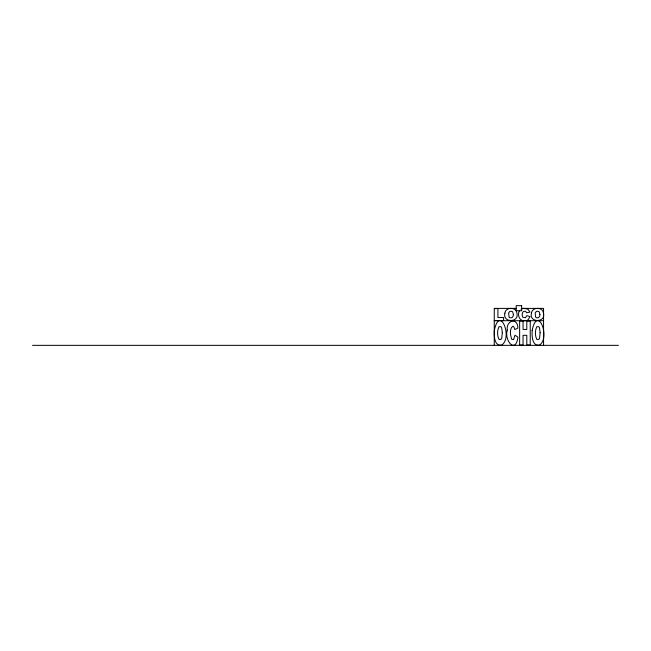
<?xml version="1.0" encoding="UTF-8"?>
<svg xmlns="http://www.w3.org/2000/svg" width="651" height="651" viewBox="0 0 651 651"><rect width="100%" height="100%" fill="white"/><g stroke="black" fill="none" stroke-linecap="round" stroke-linejoin="round"><path stroke-width="0.98" d="M519.425 310.844C517.04 314.799 519.425 321.325 524.682 320.699A4.02 2.238 0 0 0 528.23 319.657L530.02 316.598L526.83 315.621L525.39 317.786L522.802 317.2C521.418 315.092 522.183 310.039 525.593 311.357L526.692 312.805L529.906 312.081L528.018 309.282L524.511 308.379A4.541 2.523 0 0 0 520.971 309.266M516.17 308.387L494.272 308.387L494.255 345.347M521.646 308.387L543.552 308.387L543.569 345.347M494.272 308.582L497.909 308.582L497.909 317.55L503.597 317.55L503.597 320.487L494.272 320.487M494.272 320.707L543.552 320.707M32.55 345.347L618.45 345.347M507.275 330.187C504.004 340.18 515.633 354.583 517.96 337.145L514.957 335.2L513.606 339.529L511.849 339.456C510.408 335.794 509.082 328.747 512.866 326.216L513.794 326.672L514.827 329.561L517.854 328.112C517.765 316.817 505.778 320.438 507.275 330.187M494.361 330.285C494.036 335.379 494.06 346.698 501.815 344.965C512.955 337.405 499.708 304.465 494.361 330.285M532.168 330.285C531.851 335.379 531.867 346.698 539.622 344.965C550.762 337.405 537.514 304.465 532.168 330.285M502.32 332.742L501.718 338.284L500.985 339.44L499.048 339.431C497.071 335.688 497.087 330.431 499.048 326.672L500.945 326.672L501.693 327.835L502.32 332.742M540.127 332.742L539.524 338.284L538.8 339.44L536.855 339.431C534.886 335.688 534.894 330.431 536.855 326.672L538.759 326.672L539.5 327.835L540.127 332.742M504.899 313.164C502.303 322.986 519.636 322.88 516.918 313.082C516.292 306.759 505.461 306.833 504.899 313.164M531.436 313.164C528.84 322.986 546.173 322.88 543.455 313.082C542.828 306.759 531.997 306.833 531.436 313.164M513.37 314.392L513.208 316.085L511.955 317.745L509.888 317.737L509.106 317.151L508.61 312.993L509.888 311.357L511.906 311.357L512.703 311.935L513.37 314.392M539.907 314.392L539.744 316.085L538.491 317.745L536.424 317.737L535.643 317.151L535.146 312.993L536.424 311.357L538.442 311.357L539.24 311.935L539.907 314.392M521.646 305.653L516.17 305.653L516.17 310.739L521.646 310.739L521.646 305.653M523.054 321.114L519.636 321.114L519.636 344.924L523.054 344.924L523.054 335.298L526.797 335.298L526.797 344.924L530.231 344.924L530.231 321.114L526.797 321.114L526.797 329.447L523.054 329.447L523.054 321.114"/></g></svg>
